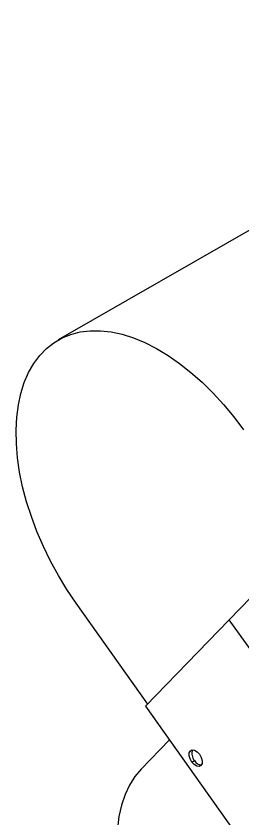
# Model space of a CAD drawing. Header units: millimetres. Extents: x -551930 to 36223, y -1733730 to 8014.
# Drawn here: x -551663.58 to -551656.69, y -1733609.35 to -1733584.94 of the extents above; entities that cross this region are included whole.
import ezdxf

# ---------------------------------------------------------------- set-up
doc = ezdxf.new("R2010")
doc.units = ezdxf.units.MM
doc.layers.get('0').update_dxf_attribs({"lineweight": 35})

msp = doc.modelspace()

# ---------------------------------------------------------------- linework, layer by layer
at = {"color": 7, "linetype": 'Continuous', "lineweight": 25}
for p, q in [((-551645.151, -1733584.94), (-551662.297, -1733594.788)), ((-551657.103, -1733603.291), (-551654.56, -1733600.659)), ((-551659.58, -1733605.855), (-551661.758, -1733602.785)), ((-551657.103, -1733603.291), (-551659.645, -1733605.922)), ((-551648.951, -1733614.784), (-551657.103, -1733603.291)), ((-551659.645, -1733605.922), (-551652.083, -1733616.584)), ((-551658.92, -1733606.944), (-551659.78, -1733607.834)), ((-551658.239, -1733607.622), (-551658.16, -1733607.576))]:
    msp.add_line(p, q, dxfattribs=at)
at = {"color": 7, "linetype": 'Continuous', "lineweight": 25, "flags": 128}
for points in [[(-551661.758, -1733602.785), (-551662.035, -1733602.374), (-551662.294, -1733601.949), (-551662.533, -1733601.512), (-551662.75, -1733601.066), (-551662.945, -1733600.614), (-551663.115, -1733600.159), (-551663.26, -1733599.705), (-551663.379, -1733599.253), (-551663.471, -1733598.807), (-551663.535, -1733598.369), (-551663.571, -1733597.944), (-551663.579, -1733597.532), (-551663.559, -1733597.138), (-551663.51, -1733596.763), (-551663.434, -1733596.41), (-551663.33, -1733596.082), (-551663.2, -1733595.78), (-551663.043, -1733595.506), (-551662.862, -1733595.262), (-551662.658, -1733595.05), (-551662.431, -1733594.871), (-551662.183, -1733594.727), (-551661.915, -1733594.617), (-551661.631, -1733594.544), (-551661.331, -1733594.507), (-551661.017, -1733594.506), (-551660.691, -1733594.543), (-551660.356, -1733594.615), (-551660.013, -1733594.724), (-551659.665, -1733594.867), (-551659.314, -1733595.045), (-551658.963, -1733595.256), (-551658.613, -1733595.499), (-551658.267, -1733595.772), (-551657.928, -1733596.074), (-551657.596, -1733596.401), (-551657.275, -1733596.754), (-551656.967, -1733597.128), (-551656.673, -1733597.522)], [(-551658.239, -1733607.622), (-551658.292, -1733607.525), (-551658.319, -1733607.426), (-551658.317, -1733607.338), (-551658.285, -1733607.275), (-551658.228, -1733607.246), (-551658.156, -1733607.257), (-551658.079, -1733607.304), (-551658.008, -1733607.382), (-551657.955, -1733607.478), (-551657.928, -1733607.578), (-551657.931, -1733607.666), (-551657.963, -1733607.729), (-551658.019, -1733607.758), (-551658.091, -1733607.747), (-551658.169, -1733607.699), (-551658.239, -1733607.622)], [(-551659.78, -1733607.834), (-551659.969, -1733608.06), (-551660.132, -1733608.318), (-551660.268, -1733608.608), (-551660.376, -1733608.926), (-551660.455, -1733609.271), (-551660.503, -1733609.639), (-551660.522, -1733610.028), (-551660.511, -1733610.435), (-551660.47, -1733610.857), (-551660.398, -1733611.291), (-551660.298, -1733611.732), (-551660.169, -1733612.179), (-551660.013, -1733612.627), (-551659.83, -1733613.074), (-551659.622, -1733613.515), (-551659.391, -1733613.947), (-551659.139, -1733614.367), (-551658.866, -1733614.773)]]:
    msp.add_lwpolyline(points, dxfattribs=at)
at = {"color": 7, "linetype": 'Continuous', "lineweight": 25}
for centre, radius, start, end in [((-551657.92, -1733607.363), 0.32, 158.4505, 221.6669), ((-551657.921, -1733607.44), 0.275, 209.6762, 264.0309)]:
    msp.add_arc(centre, radius, start, end, dxfattribs=at)

doc.saveas('drawing.dxf')
